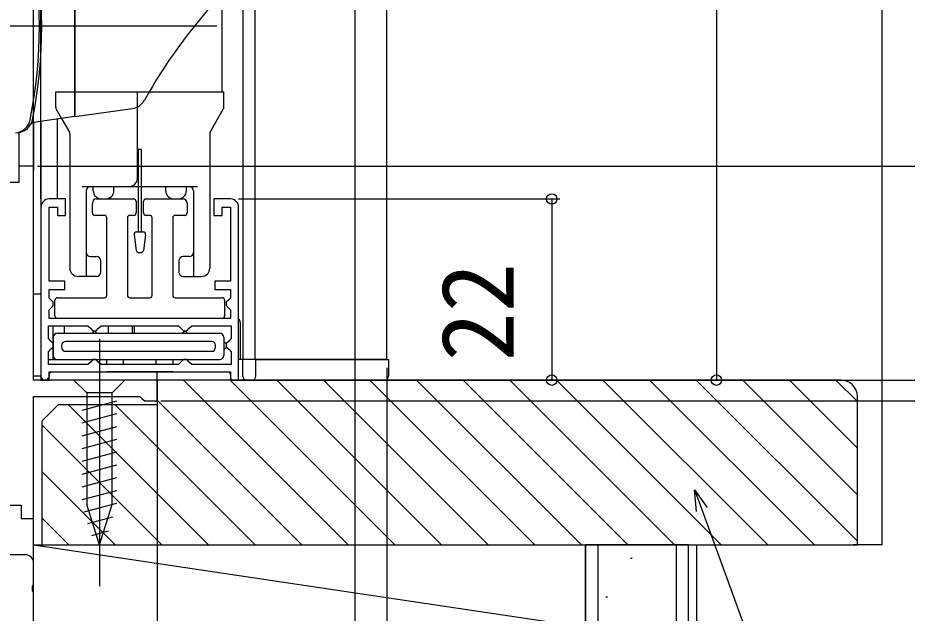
# Model space of a CAD drawing. Units: millimetres, scale not verified. Extents: x -525 to 525, y -783 to 778.
# Drawn here: x -238.9 to -130.9, y 9 to 81.3 of the extents above; entities that cross this region are included whole.
import ezdxf
from ezdxf.enums import TextEntityAlignment as Align

# ---------------------------------------------------------------- set-up
doc = ezdxf.new("R2010")
doc.units = ezdxf.units.MM
doc.header["$LTSCALE"] = 4
for name, color, linetype in [('0-2_YKK_11', 7, 'Continuous'), ('0-4_YKK_12', 2, 'Continuous'), ('0-5_YKK_13', 4, 'Continuous'), ('0-7_YKK_D', 6, 'Continuous'), ('0-9_YSS_K', 3, 'Continuous'), ('0-A_YSS_KE', 3, 'Continuous')]:
    doc.layers.add(name, color=color, linetype=linetype)
doc.styles.add('ＭＳ ゴシック', font='')
doc.styles.get('ＭＳ ゴシック').set_extended_font_data('MS Gothic')

msp = doc.modelspace()

# ---------------------------------------------------------------- linework, layer by layer
at = {"layer": '0-2_YKK_11'}
msp.add_line((-219.099, 39.5), (-219.399, 39.2), dxfattribs=at)
for points in [[(-237.999, 16.1), (-240.899, 16.1), (-240.899, 22.1), (-238.499, 22.1), (-238.499, 20.5), (-236.999, 20.5), (-236.999, 35.3), (-224.091, 35.3), (-223.795, 35.05), (-223.499, 34.8), (-221.999, 34.8), (-221.999, 37.3), (-236.999, 37.3), (-236.999, 63.3), (-238.799, 63.3), (-238.799, 61.3), (-246.999, 61.3), (-246.999, 58)], [(-236.099, 58.3), (-236.099, 37.3), (-235.099, 37.3), (-235.099, 38.3), (-213.099, 38.3), (-213.099, 37.3), (-212.099, 37.3), (-212.099, 58.3)], [(-213.099, 44.8), (-235.099, 44.8), (-235.099, 45.83), (-234.899, 46.03), (-234.599, 46.33), (-234.599, 46.77), (-234.899, 47.07), (-235.099, 47.27), (-235.099, 48.3), (-233.199, 48.3), (-233.199, 49.3), (-235.099, 49.3), (-235.099, 58.3), (-234.099, 58.3), (-234.099, 57.3), (-233.099, 57.3), (-233.099, 59.3), (-235.099, 59.3)], [(-213.099, 59.3), (-215.099, 59.3), (-215.099, 57.3), (-214.099, 57.3), (-214.099, 58.3), (-213.099, 58.3), (-213.099, 49.303), (-214.999, 49.303), (-214.999, 48.303), (-213.099, 48.303), (-213.099, 47.25), (-213.299, 47.05), (-213.599, 46.75), (-213.599, 46.35), (-213.299, 46.05), (-213.099, 45.85), (-213.099, 44.8)], [(-219.399, 39.2), (-228.799, 39.2), (-229.099, 39.5), (-229.399, 39.8), (-229.799, 39.8), (-230.099, 39.5), (-230.399, 39.2), (-235.199, 39.2), (-235.199, 40.75), (-234.899, 41.05), (-234.599, 41.35), (-234.599, 41.75), (-234.899, 42.05), (-235.199, 42.35), (-235.199, 43.9), (-230.399, 43.9), (-230.099, 43.6), (-229.799, 43.3), (-229.399, 43.3), (-229.099, 43.6), (-228.799, 43.9), (-219.399, 43.9), (-219.099, 43.6), (-218.799, 43.3), (-218.399, 43.3), (-218.099, 43.6), (-217.799, 43.9), (-212.999, 43.9), (-212.999, 42.35), (-213.299, 42.05), (-213.599, 41.75), (-213.599, 41.35), (-213.299, 41.05), (-212.999, 40.75), (-212.999, 39.2), (-217.799, 39.2), (-218.099, 39.5), (-218.399, 39.8), (-218.799, 39.8), (-219.099, 39.5)], [(-350.999, 7.3), (-290.399, 7.3), (-290.399, -20.7), (-286.999, -20.7), (-286.999, -18.8), (-287.499, -18.3), (-287.999, -17.8), (-287.999, 7.3), (-236.999, 7.3), (-236.999, 11.542), (-237.119, 11.725), (-237.119, 12.275), (-236.999, 12.458), (-236.999, 15.1)]]:
    msp.add_lwpolyline(points, dxfattribs=at)
for centre, start, end in [((-235.099, 58.3), 90.00001, 179.99999), ((-213.099, 58.3), 0.00001, 89.99999), ((-237.999, 15.1), 0.00001, 89.99999)]:
    msp.add_arc(centre, 1, start, end, dxfattribs=at)
at = {"layer": '0-4_YKK_12'}
for p, q in [((-194.099, 39.8), (-194.099, 205.8)), ((-210.099, 39.8), (-210.099, 86.909)), ((-211.599, 86.14), (-211.599, 39.8)), ((-214.099, 72.3), (-214.099, 84.197)), ((-236.999, 68.597), (-236.999, 62.8)), ((-236.999, 62.23), (-236.999, 68.597)), ((-236.099, 68.724), (-236.099, 58.3)), ((-236.099, 68.724), (-236.099, 62.23)), ((-234.099, 59.3), (-234.099, 69.005)), ((-238.799, 67.39), (-238.799, 62.8)), ((-238.799, 67.39), (-238.799, 62.8)), ((-194.099, 39.8), (-212.099, 39.8)), ((-221.999, 36.8), (-221.999, 38.3)), ((-236.999, 15.1), (-236.999, 21)), ((-236.999, 15.1), (-236.999, 21))]:
    msp.add_line(p, q, dxfattribs=at)
at = {"layer": '0-5_YKK_13'}
for p, q in [((-231.999, 91.3), (-231.999, 69.3)), ((-231.999, 69.3), (-231.999, 91.3)), ((-214.744, 80.3), (-264.778, 80.3)), ((-234.299, 70.432), (-234.299, 72.3)), ((-213.899, 70.432), (-213.899, 72.3)), ((-231.999, 69.3), (-224.99, 70.285)), ((-215.546, 67.406), (-213.965, 70.185)), ((-231.999, 69.3), (-236.986, 68.599)), ((-232.599, 67.182), (-232.599, 50.9)), ((-215.599, 67.182), (-215.599, 50.9)), ((-223.899, 55.3), (-223.899, 65.3)), ((-231.099, 60.8), (-217.099, 60.8)), ((-229.749, 60.3), (-229.749, 60.8)), ((-227.249, 60.3), (-227.249, 60.8)), ((-220.949, 60.3), (-220.949, 60.8)), ((-218.449, 60.3), (-218.449, 60.8)), ((-230.599, 60.3), (-230.599, 49.9)), ((-217.599, 60.3), (-217.599, 49.9)), ((-229.849, 57.6), (-229.849, 58.8)), ((-229.349, 59.3), (-224.849, 59.3)), ((-228.749, 59.3), (-228.249, 59.3)), ((-224.549, 59), (-224.549, 57.6)), ((-223.649, 57.6), (-223.649, 59)), ((-223.349, 59.3), (-218.849, 59.3)), ((-219.949, 59.3), (-219.449, 59.3)), ((-218.349, 58.8), (-218.349, 57.6)), ((-228.399, 57.3), (-229.549, 57.3)), ((-224.849, 57.3), (-225.299, 57.3)), ((-222.899, 57.3), (-223.349, 57.3)), ((-218.649, 57.3), (-219.799, 57.3)), ((-228.099, 47.6), (-228.099, 57)), ((-225.599, 57), (-225.599, 47.6)), ((-222.599, 47.6), (-222.599, 57)), ((-220.099, 57), (-220.099, 47.6)), ((-224.504, 55.3), (-223.694, 55.3)), ((-224.801, 54.958), (-224.534, 53.058)), ((-223.397, 54.958), (-223.664, 53.058)), ((-230.099, 52.3), (-229.349, 52.3)), ((-224.237, 52.8), (-223.961, 52.8)), ((-218.099, 52.3), (-218.849, 52.3)), ((-228.849, 50.4), (-228.849, 51.8)), ((-219.349, 51.8), (-219.349, 50.4)), ((-229.349, 49.9), (-231.599, 49.9)), ((-218.849, 49.9), (-216.599, 49.9)), ((-234.399, 45.1), (-234.399, 47)), ((-234.099, 47.3), (-228.399, 47.3)), ((-225.299, 47.3), (-222.899, 47.3)), ((-219.799, 47.3), (-214.099, 47.3)), ((-213.799, 47), (-213.799, 45.1)), ((-214.099, 44.8), (-234.099, 44.8)), ((-211.899, 44.3), (-211.899, 39.8)), ((-234.599, 39.8), (-234.599, 43.9)), ((-233.299, 43.9), (-233.299, 43)), ((-229.599, 43.3), (-229.899, 43)), ((-229.299, 43), (-229.599, 43.3)), ((-227.899, 43), (-227.899, 43.9)), ((-224.999, 43), (-224.999, 43.9)), ((-224.799, 43.9), (-224.799, 43)), ((-234.099, 43), (-214.399, 43)), ((-228.999, 42.3), (-228.999, 12.3)), ((-213.899, 42.5), (-213.899, 40.3)), ((-233.599, 41.5), (-233.599, 41.3)), ((-215.399, 42), (-233.099, 42)), ((-214.899, 41.3), (-214.899, 41.5)), ((-213.899, 42), (-213.599, 41.7)), ((-213.596, 41.304), (-213.899, 41)), ((-233.099, 40.8), (-215.399, 40.8)), ((-236.099, 39.8), (-236.099, 37.8)), ((-235.199, 39.8), (-214.399, 39.8)), ((-228.099, 39.2), (-228.099, 39.8)), ((-226.099, 39.8), (-226.099, 39.2)), ((-222.099, 39.2), (-222.099, 39.8)), ((-220.099, 39.8), (-220.099, 39.2)), ((-211.599, 37.8), (-211.599, 39.8)), ((-235.099, 38), (-235.099, 37.8)), ((-234.799, 38.3), (-213.399, 38.3)), ((-220.099, 38.3), (-228.099, 38.3)), ((-222.099, 38.3), (-226.099, 38.3)), ((-213.099, 38), (-213.099, 37.6)), ((-225.899, 37.3), (-232.099, 37.3)), ((-232.099, 37.3), (-230.549, 35.75)), ((-212.799, 37.3), (-210.499, 37.3)), ((-210.499, 37.3), (-194.399, 37.3)), ((-230.549, 35.75), (-230.549, 22.216)), ((-227.449, 22.216), (-227.449, 35.75)), ((-231.099, 33.665), (-226.899, 34.79)), ((-231.099, 32.112), (-226.899, 33.237)), ((-231.099, 30.559), (-226.899, 31.684)), ((-231.099, 29.006), (-226.899, 30.131)), ((-231.099, 27.453), (-226.899, 28.579)), ((-231.099, 25.9), (-226.899, 27.026)), ((-231.099, 24.347), (-226.899, 25.473)), ((-231.099, 22.794), (-226.899, 23.92)), ((-230.84, 21.311), (-226.899, 22.367)), ((-228.999, 17.3), (-230.549, 22.216)), ((-228.999, 17.3), (-227.449, 22.216)), ((-230.389, 19.879), (-227.353, 20.692)), ((-229.937, 18.447), (-227.888, 18.996))]:
    msp.add_line(p, q, dxfattribs=at)
for points in [[(-234.299, 72.3), (-222.948, 72.3), (-213.899, 72.3)], [(-224.399, 61.8), (-224.399, 70.464), (-224.399, 72.3)], [(-234.234, 70.185), (-233.602, 69.075), (-232.652, 67.406)], [(-223.899, 65.3), (-224.299, 65.3), (-224.299, 55.3)], [(-218.299, 43), (-218.599, 43.3), (-218.899, 43)], [(-234.599, 42.5), (-234.599, 40.3), (-234.599, 42.5)], [(-209.999, 37.8), (-209.999, 39.8), (-211.899, 39.8)], [(-209.999, 39.8), (-193.899, 39.8), (-193.899, 37.8)], [(-225.899, 37.3), (-227.449, 35.75), (-230.549, 35.75)]]:
    msp.add_lwpolyline(points, dxfattribs=at)
msp.add_lwpolyline([(-236.099, 37.8), (-237.019, 37.8), (-237.019, 47.8), (-236.099, 47.8)], close=True, dxfattribs=at)
for centre, radius, start, end in [((-294.079, 80.3), 57.8, 348.63714, 11.36286), ((-293.799, 80.3), 57.8, 348.68311, 11.31689), ((-165.877, 39.15), 66, 137.46476, 150.85713), ((-225.269, 72.266), 2, 278, 330.85713), ((-233.799, 70.432), 0.5, 180, 209.64413), ((-214.399, 70.432), 0.5, 330.35587, 0), ((-239.373, 69.306), 2, 275, 348.63714), ((-239.084, 69.35), 2, 275, 348.68311), ((-236.917, 68.104), 0.5, 98, 150.10277), ((-233.099, 67.182), 0.5, 360, 26.56505), ((-215.099, 67.182), 0.5, 153.43495, 180), ((-225.399, 61.8), 1, 270, 0), ((-230.099, 60.3), 0.5, 90, 180), ((-218.099, 60.3), 0.5, 0, 90), ((-228.749, 60.3), 1, 180, 270), ((-228.249, 60.3), 1, 270, 0), ((-219.949, 60.3), 1, 180, 270), ((-219.449, 60.3), 1, 270, 0), ((-229.349, 58.8), 0.5, 90, 180), ((-224.849, 59), 0.3, 360, 90), ((-223.349, 59), 0.3, 90, 180), ((-218.849, 58.8), 0.5, 0, 90), ((-229.549, 57.6), 0.3, 180, 270), ((-228.399, 57), 0.3, 360, 90), ((-225.299, 57), 0.3, 90, 180), ((-224.849, 57.6), 0.3, 270, 360), ((-223.349, 57.6), 0.3, 180, 270), ((-222.899, 57), 0.3, 0, 90), ((-219.799, 57), 0.3, 90, 180), ((-218.649, 57.6), 0.3, 270, 0), ((-224.504, 55), 0.3, 90, 188), ((-223.694, 55), 0.3, 352, 90), ((-224.237, 53.1), 0.3, 188, 270), ((-223.961, 53.1), 0.3, 270, 352), ((-230.099, 52.8), 0.5, 180, 270), ((-229.349, 51.8), 0.5, 0, 90), ((-218.849, 51.8), 0.5, 90, 180), ((-218.099, 52.8), 0.5, 270, 0), ((-231.599, 50.9), 1, 180, 270), ((-216.599, 50.9), 1, 270, 0), ((-229.349, 50.4), 0.5, 270, 360), ((-218.849, 50.4), 0.5, 180, 270), ((-228.399, 47.6), 0.3, 270, 360), ((-225.299, 47.6), 0.3, 180, 270), ((-222.899, 47.6), 0.3, 270, 0), ((-219.799, 47.6), 0.3, 180, 270), ((-234.099, 47), 0.3, 90, 180), ((-214.099, 47), 0.3, 0, 90), ((-234.099, 45.1), 0.3, 180, 270), ((-214.099, 45.1), 0.3, 270, 360), ((-212.399, 44.3), 0.5, 0, 53.1301), ((-234.099, 42.5), 0.5, 90, 180), ((-214.399, 42.5), 0.5, 0, 90), ((-233.099, 41.5), 0.5, 90, 180), ((-233.099, 41.3), 0.5, 180, 270), ((-215.399, 41.5), 0.5, 0, 90), ((-215.399, 41.3), 0.5, 270, 0), ((-234.099, 40.3), 0.5, 180, 270), ((-214.399, 40.3), 0.5, 270, 0), ((-235.599, 37.8), 0.5, 180, 270), ((-235.599, 37.8), 0.5, 270, 0), ((-234.799, 38), 0.3, 90, 180), ((-213.399, 38), 0.3, 0, 90), ((-211.099, 37.8), 0.5, 180, 270), ((-210.499, 37.8), 0.5, 270, 0), ((-194.399, 37.8), 0.5, 270, 0), ((-212.799, 37.6), 0.3, 180, 270)]:
    msp.add_arc(centre, radius, start, end, dxfattribs=at)
at = {"layer": '0-7_YKK_D'}
for p, q in [((-154.099, 372.3), (-154.099, 37.3)), ((-236.999, 63.8), (-236.999, 140.1)), ((-236.999, 63.8), (-236.999, 140.1)), ((-236.099, 59.3), (-236.099, 140.1)), ((-194.099, 40.8), (-194.099, 140.1)), ((-197.999, 92.1), (-197.999, -41.7)), ((-236.499, 63.3), (-92.999, 63.3)), ((-236.499, 63.3), (-112.999, 63.3)), ((-216.999, 63.3), (-92.999, 63.3)), ((-212.099, 59.3), (-173.099, 59.3)), ((-174.099, 59.3), (-174.099, 37.3)), ((-194.099, 38.8), (-194.099, -61.7)), ((-211.595, 37.3), (-92.999, 37.3)), ((-211.595, 37.3), (-92.999, 37.3)), ((-211.595, 37.3), (-72.999, 37.3)), ((-211.595, 37.3), (-72.999, 37.3)), ((-211.595, 37.3), (-173.099, 37.3)), ((-211.595, 37.3), (-153.099, 37.3)), ((-221.549, 34.8), (-92.999, 34.8)), ((-221.999, 34.3), (-221.999, -61.7)), ((-221.999, 34.3), (-221.999, -61.7)), ((-221.999, 34.3), (-221.999, -41.7))]:
    msp.add_line(p, q, dxfattribs=at)
for points in [[(-156.536, 21.364), (-156.766, 23.994), (-155.251, 21.832)], [(-156.766, 23.994), (-155.893, 21.598), (-134.274, -37.801), (-74.523, -37.801)]]:
    msp.add_lwpolyline(points, dxfattribs=at)
for centre in [(-174.099, 59.3), (-174.099, 37.3), (-154.099, 37.3)]:
    msp.add_circle(centre, 0.637, dxfattribs=at)
at = {"layer": '0-9_YSS_K'}
for p, q in [((-133.999, 17.3), (-133.999, 205.8)), ((-218.789, 37.3), (-198.789, 17.3)), ((-213.132, 37.3), (-193.132, 17.3)), ((-207.475, 37.3), (-187.475, 17.3)), ((-201.819, 37.3), (-181.819, 17.3)), ((-196.162, 37.3), (-176.162, 17.3)), ((-190.505, 37.3), (-170.505, 17.3)), ((-184.848, 37.3), (-164.848, 17.3)), ((-179.191, 37.3), (-159.191, 17.3)), ((-173.534, 37.3), (-153.534, 17.3)), ((-167.877, 37.3), (-147.877, 17.3)), ((-162.221, 37.3), (-142.221, 17.3)), ((-156.564, 37.3), (-136.999, 17.735)), ((-150.907, 37.3), (-136.999, 23.392)), ((-145.25, 37.3), (-136.999, 29.049)), ((-139.593, 37.3), (-136.999, 34.706)), ((-221.999, 34.853), (-204.446, 17.3)), ((-232.76, 34.3), (-215.76, 17.3)), ((-227.103, 34.3), (-210.103, 17.3)), ((-235.999, 31.883), (-221.417, 17.3)), ((-235.999, 26.226), (-227.073, 17.3)), ((-235.999, 20.569), (-232.73, 17.3)), ((-168.499, 17.3), (-168.499, -127.7)), ((-158.999, 17.3), (-158.999, -127.7)), ((-156.499, -127.7), (-156.499, 17.3)), ((-133.999, 17.3), (-137.499, 17.3)), ((-164.53, 15.691), (-164.33, 15.691)), ((-167.514, 10.97), (-167.314, 10.97))]:
    msp.add_line(p, q, dxfattribs=at)
for points in [[(-236.999, 17.3), (-169.999, 17.3), (-169.999, 7.3)], [(-236.999, 7.3), (-236.999, 17.3), (-169.999, 7.3)]]:
    msp.add_lwpolyline(points, dxfattribs=at)
at = {"layer": '0-A_YSS_KE'}
for p, q in [((-169.999, -127.7), (-169.999, 17.3)), ((-157.499, 17.3), (-169.999, 17.3)), ((-157.499, -127.7), (-157.499, 17.3))]:
    msp.add_line(p, q, dxfattribs=at)
for points in [[(-138.999, 37.3), (-221.999, 37.3), (-221.999, 34.3), (-233.999, 34.3), (-235.999, 32.3), (-235.999, 17.3)], [(-235.999, 17.3), (-136.999, 17.3), (-136.999, 35.3)]]:
    msp.add_lwpolyline(points, dxfattribs=at)
msp.add_arc((-138.999, 35.3), 2, 0.00001, 89.99999, dxfattribs=at)

# ---------------------------------------------------------------- texts
at = {"layer": '0-7_YKK_D', "style": 'ＭＳ ゴシック'}
msp.add_text('22', height=8.798, rotation=90, dxfattribs=at).set_placement((-176.099, 39.573), align=Align.BOTTOM_LEFT)

doc.saveas('drawing.dxf')
